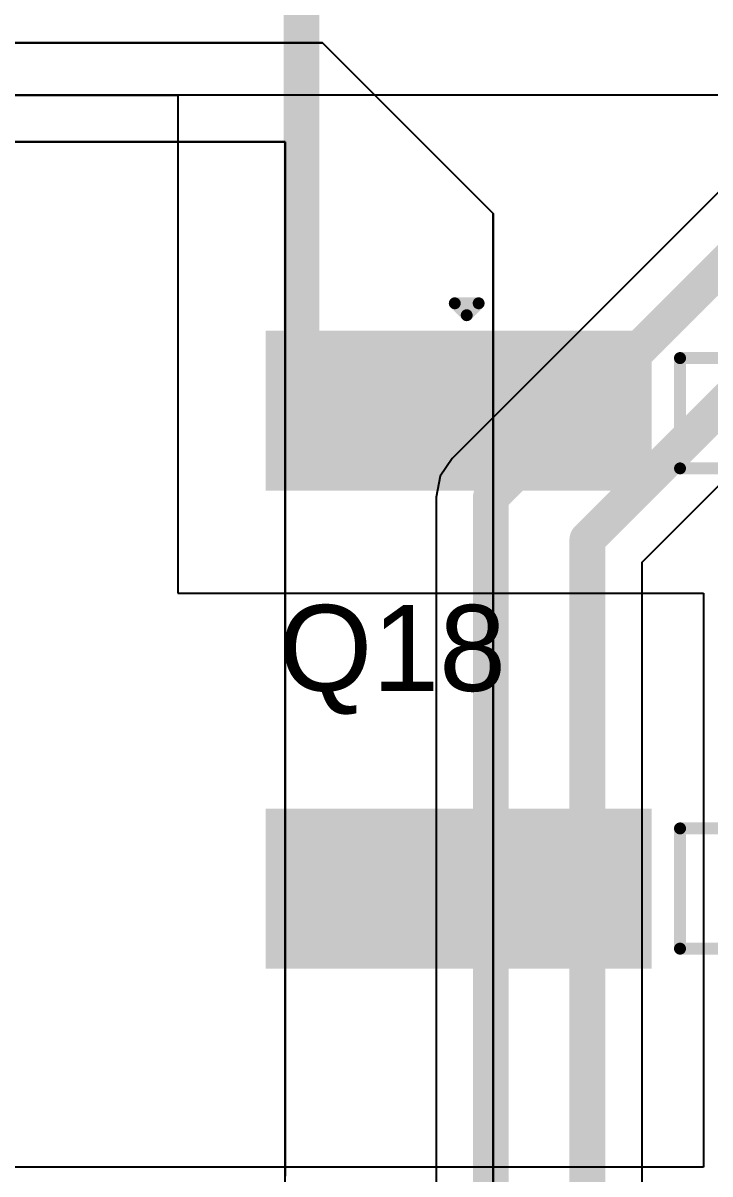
# Model space of a CAD drawing. Header units: inches. Extents: x 0 to 5379, y 0 to 5429.
# Drawn here: x 174.36 to 181.66, y 51.48 to 63.72 of the extents above; entities that cross this region are included whole.
import ezdxf

# ---------------------------------------------------------------- set-up
doc = ezdxf.new("R2010")
doc.units = ezdxf.units.IN
for name, color, linetype in [('Bottom Layer', 5, 'Continuous'), ('SIG 01', 90, 'Continuous'), ('Top Layer', 1, 'Continuous'), ('Top Overlay', 2, 'Continuous'), ('Top Paste', 8, 'Continuous'), ('Top Solder', 216, 'Continuous')]:
    doc.layers.add(name, color=color, linetype=linetype)
doc.styles.add('Arial', font='', dxfattribs={"height": 0.2})
doc.styles.get('Arial').set_extended_font_data('Arial')

# ---------------------------------------------------------------- blocks, each defined once
blk = doc.blocks.new('H2PAK_2_757')
at = {"layer": 'Top Layer'}
for points in [[(-3.34, -3.578), (-1.74, -3.578), (-1.74, -7.578), (-3.34, -7.578)], [(1.74, -3.578), (3.34, -3.578), (3.34, -7.578), (1.74, -7.578)]]:
    blk.add_hatch(color=1, dxfattribs=at).paths.add_polyline_path(points)
at = {"layer": 'Top Paste'}
for points in [[(-3.34, -3.578), (-1.74, -3.578), (-1.74, -7.578), (-3.34, -7.578)], [(1.74, -3.578), (3.34, -3.578), (3.34, -7.578), (1.74, -7.578)]]:
    blk.add_hatch(color=8, dxfattribs=at).paths.add_polyline_path(points)
at = {"layer": 'Top Solder'}
for points in [[(-3.391, -3.528), (-1.689, -3.528), (-1.689, -7.629), (-3.391, -7.629)], [(1.689, -3.528), (3.391, -3.528), (3.391, -7.629), (1.689, -7.629)]]:
    blk.add_hatch(color=216, dxfattribs=at).paths.add_polyline_path(points)
at = {"layer": 'Top Overlay'}
for points in [[(-3.1, -3.225, 0.127, 0.127, 0), (-3.1, -1.725, 0.127, 0.127, 0)], [(-1.927, -3.225, 0.127, 0.127, 0), (-1.927, -1.725, 0.127, 0.127, 0)], [(1.9, -3.225, 0.127, 0.127, 0), (1.9, -1.725, 0.127, 0.127, 0)], [(3.178, -3.225, 0.127, 0.127, 0), (3.178, -1.725, 0.127, 0.127, 0)], [(-1.927, -3.225, 0.127, 0.127, 0), (-3.1, -3.225, 0.127, 0.127, 0)], [(3.178, -3.225, 0.127, 0.127, 0), (1.9, -3.225, 0.127, 0.127, 0)], [(-3.556, -5.493, 0.127, 0.127, 0), (-3.683, -5.366, 0.127, 0.127, 0)], [(-3.683, -5.62, 0.127, 0.127, 0), (-3.683, -5.366, 0.127, 0.127, 0)], [(-3.683, -5.62, 0.127, 0.127, 0), (-3.556, -5.493, 0.127, 0.127, 0)]]:
    blk.add_lwpolyline(points, format="xyseb", dxfattribs=at)
for points in [[(-3.132, -3.225, 0.0635, 0.0635, 1), (-3.068, -3.225, 0.0635, 0.0635, 1)], [(-3.132, -3.225, 0.0635, 0.0635, 1), (-3.068, -3.225, 0.0635, 0.0635, 1)], [(-1.959, -3.225, 0.0635, 0.0635, 1), (-1.896, -3.225, 0.0635, 0.0635, 1)], [(-1.959, -3.225, 0.0635, 0.0635, 1), (-1.896, -3.225, 0.0635, 0.0635, 1)], [(1.868, -3.225, 0.0635, 0.0635, 1), (1.932, -3.225, 0.0635, 0.0635, 1)], [(1.868, -3.225, 0.0635, 0.0635, 1), (1.932, -3.225, 0.0635, 0.0635, 1)], [(3.146, -3.225, 0.0635, 0.0635, 1), (3.21, -3.225, 0.0635, 0.0635, 1)], [(3.146, -3.225, 0.0635, 0.0635, 1), (3.21, -3.225, 0.0635, 0.0635, 1)], [(-3.714, -5.366, 0.0635, 0.0635, 1), (-3.651, -5.366, 0.0635, 0.0635, 1)], [(-3.714, -5.366, 0.0635, 0.0635, 1), (-3.651, -5.366, 0.0635, 0.0635, 1)], [(-3.587, -5.493, 0.0635, 0.0635, 1), (-3.524, -5.493, 0.0635, 0.0635, 1)], [(-3.587, -5.493, 0.0635, 0.0635, 1), (-3.524, -5.493, 0.0635, 0.0635, 1)], [(-3.714, -5.62, 0.0635, 0.0635, 1), (-3.651, -5.62, 0.0635, 0.0635, 1)], [(-3.714, -5.62, 0.0635, 0.0635, 1), (-3.651, -5.62, 0.0635, 0.0635, 1)]]:
    blk.add_lwpolyline(points, format="xyseb", close=True, dxfattribs=at)

msp = doc.modelspace()

# ---------------------------------------------------------------- linework, layer by layer
at = {"layer": 'Bottom Layer'}
for p, q in [((154.035, 63.507), (177.541, 63.507)), ((177.541, 63.507), (154.035, 63.507)), ((177.541, 63.507), (179.354, 61.694)), ((179.354, 61.694), (177.541, 63.507)), ((177.144, 62.456), (155.122, 62.456)), ((155.122, 62.456), (177.144, 62.456)), ((177.144, 0.388), (177.144, 62.456)), ((177.144, 62.456), (177.144, 51.46)), ((179.354, 61.694), (179.354, 0.388)), ((179.354, 48.259), (179.354, 61.694))]:
    msp.add_line(p, q, dxfattribs=at)
at = {"layer": 'SIG 01'}
for p, q in [((182.2, 62.371), (178.918, 59.09)), ((180.939, 57.987), (183.389, 60.437)), ((178.918, 59.09), (178.792, 58.901)), ((178.792, 58.901), (178.747, 58.678)), ((178.747, 58.678), (178.747, 48.058)), ((180.939, 31.633), (180.939, 57.987))]:
    msp.add_line(p, q, dxfattribs=at)
for points in [[(179.33, 58.678, 0.381, 0.381, 0), (182.612, 61.959, 0.381, 0.381, 0)], [(180.356, 58.228, 0.381, 0.381, 0), (183.147, 61.02, 0.381, 0.381, 0)], [(179.33, 47.705, 0.381, 0.381, 0), (179.33, 58.678, 0.381, 0.381, 0)], [(180.356, 31.633, 0.381, 0.381, 0), (180.356, 58.228, 0.381, 0.381, 0)]]:
    msp.add_lwpolyline(points, format="xyseb", dxfattribs=at)
for points in [[(179.235, 58.678, 0.191, 0.191, 1), (179.425, 58.678, 0.191, 0.191, 1)], [(179.235, 58.678, 0.191, 0.191, 1), (179.425, 58.678, 0.191, 0.191, 1)], [(180.261, 58.228, 0.191, 0.191, 1), (180.451, 58.228, 0.191, 0.191, 1)], [(180.261, 58.228, 0.191, 0.191, 1), (180.451, 58.228, 0.191, 0.191, 1)]]:
    msp.add_lwpolyline(points, format="xyseb", close=True, dxfattribs=at)
at = {"layer": 'Top Layer'}
for p, q in [((184.566, 62.952), (166.425, 62.952)), ((166.425, 62.952), (176.001, 62.952)), ((176.001, 62.952), (176.001, 57.658)), ((176.001, 57.658), (181.589, 57.658)), ((181.589, 57.658), (181.589, 51.556)), ((181.589, 51.556), (154.567, 51.556))]:
    msp.add_line(p, q, dxfattribs=at)
for points in [[(177.317, 60.205, 0.381, 0.381, 0), (177.317, 64.803, 0.381, 0.381, 0)], [(177.317, 60.205, 0.381, 0.381, 0), (177.927, 59.596, 0.381, 0.381, 0)], [(177.927, 59.596, 0.381, 0.381, 0), (178.987, 59.596, 0.381, 0.381, 0)]]:
    msp.add_lwpolyline(points, format="xyseb", dxfattribs=at)
for points in [[(177.222, 60.205, 0.191, 0.191, 1), (177.413, 60.205, 0.191, 0.191, 1)], [(177.222, 60.205, 0.191, 0.191, 1), (177.413, 60.205, 0.191, 0.191, 1)], [(177.832, 59.596, 0.191, 0.191, 1), (178.022, 59.596, 0.191, 0.191, 1)], [(177.832, 59.596, 0.191, 0.191, 1), (178.022, 59.596, 0.191, 0.191, 1)], [(178.892, 59.596, 0.191, 0.191, 1), (179.083, 59.596, 0.191, 0.191, 1)]]:
    msp.add_lwpolyline(points, format="xyseb", close=True, dxfattribs=at)

# ---------------------------------------------------------------- block references
at = {"rotation": 270}
msp.add_blockref('H2PAK_2_757', (184.566, 57.056), dxfattribs=at)

# ---------------------------------------------------------------- texts
at = {"layer": 'Top Overlay', "style": 'Arial'}
msp.add_text('Q18', height=0.9144, dxfattribs=at).set_placement((177.076, 56.617))

doc.saveas('drawing.dxf')
